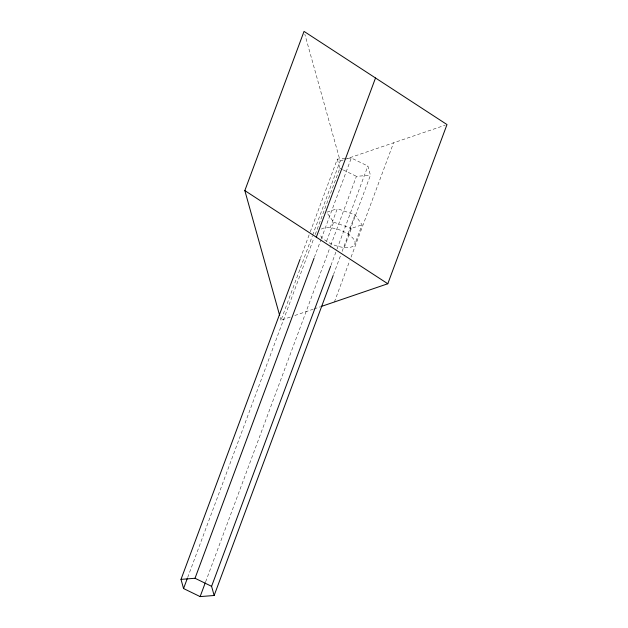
<?xml version="1.0" encoding="UTF-8"?>
<svg xmlns="http://www.w3.org/2000/svg" width="628" height="628" viewBox="0 0 628 628"><rect width="100%" height="100%" fill="white"/><g stroke="black" fill="none" stroke-linecap="round" stroke-linejoin="round"><path stroke-width="0.47" stroke-dasharray="3.14 2.35" d="M300.357 258.438L309.934 232.69M310.279 231.771L337.299 159.119L351.311 158.013L367.882 166.067L370.442 175.228L342.056 251.553M290.199 317.069L280.991 320.217L312.289 236.042M312.634 235.131L340.188 161.027L304.823 34.218M187.662 577.509L313.859 238.177M315.232 234.495L339.85 168.288L337.299 159.119M314.377 257.323L320.877 239.857M321.214 238.93L351.311 158.013M330.202 227.736L337.307 208.637L355.024 214.878L362.066 224.777L354.961 243.876M326.56 241.278L333.664 222.171L326.623 212.28L337.307 208.637M205.607 581.889L330.43 246.231M330.775 245.312L356.429 176.342L370.442 175.228M330.948 265.385L336.765 249.748M337.103 248.829L367.882 166.067M347.92 233.985L355.024 214.878M333.507 274.546L340.69 255.235M344.285 247.518L351.39 228.419L362.066 224.777M334.394 301.982L349.702 260.816M351.068 257.15L393.591 142.792M340.188 161.027L343.877 159.763M344.796 159.449L445.158 125.192M294.799 315.499L313.215 309.212M314.133 308.898L320.578 306.7M333.664 222.171L351.39 228.419M339.85 168.288L342.472 169.56M343.343 169.984L356.429 176.342M280.206 317.399L280.991 320.217M321.308 229.087A18.801 8.062 20.4 0 1 349.882 235.374A18.801 8.062 20.4 0 1 345.227 247.589A18.801 8.062 20.4 0 1 319.581 233.624"/><path stroke-width="0.94" d="M279.68 315.515L244.834 190.59L304.038 31.4L446.995 124.564L387.798 283.754L321.505 306.386M333.162 275.464L214.148 595.493L200.136 596.6L183.557 588.546L181.005 579.377L300.019 259.356M183.557 588.546L187.325 578.427M316.316 237.172L375.52 77.982M181.005 579.377L195.018 578.27L314.031 258.249M200.136 596.6L205.262 582.808M214.148 595.493L211.589 586.324L330.611 266.303M195.018 578.27L211.589 586.324M244.834 190.59L387.798 283.754"/></g></svg>
